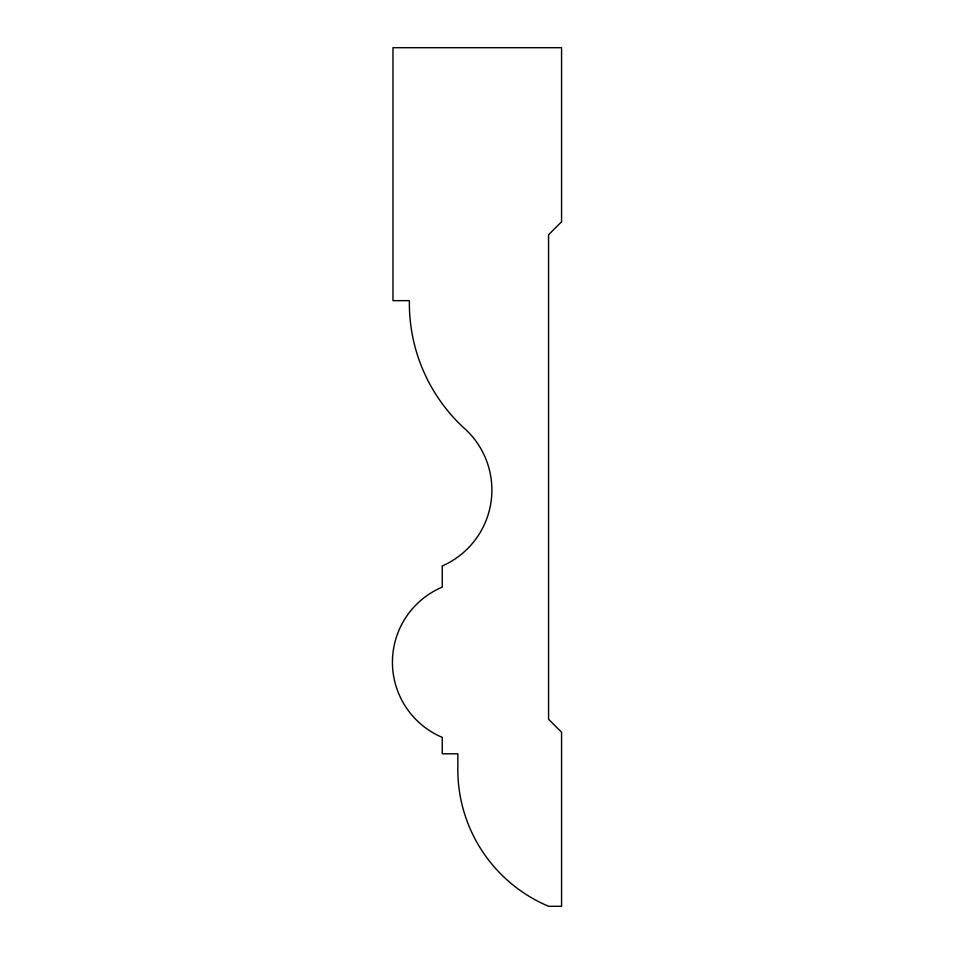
<?xml version="1.0" encoding="UTF-8"?>
<svg xmlns="http://www.w3.org/2000/svg" width="954" height="954" viewBox="0 0 954 954"><rect width="100%" height="100%" fill="white"/><g stroke="black" fill="none" stroke-linecap="round" stroke-linejoin="round"><path stroke-width="1.43" d="M561.572 221.781L548.562 234.779L548.562 719.221L561.572 732.219L561.572 906.3L548.657 906.3A148.299 148.299 0 0 1 457.848 766.909L457.848 753.803L442.251 753.803L442.251 737.37A81.567 81.567 0 0 1 442.251 587.104L442.251 565.972A82.915 82.915 0 0 0 463.358 427.44A169.466 169.466 0 0 1 409.397 300.653L392.976 300.653L392.976 47.7L561.572 47.7L561.572 221.781"/></g></svg>
